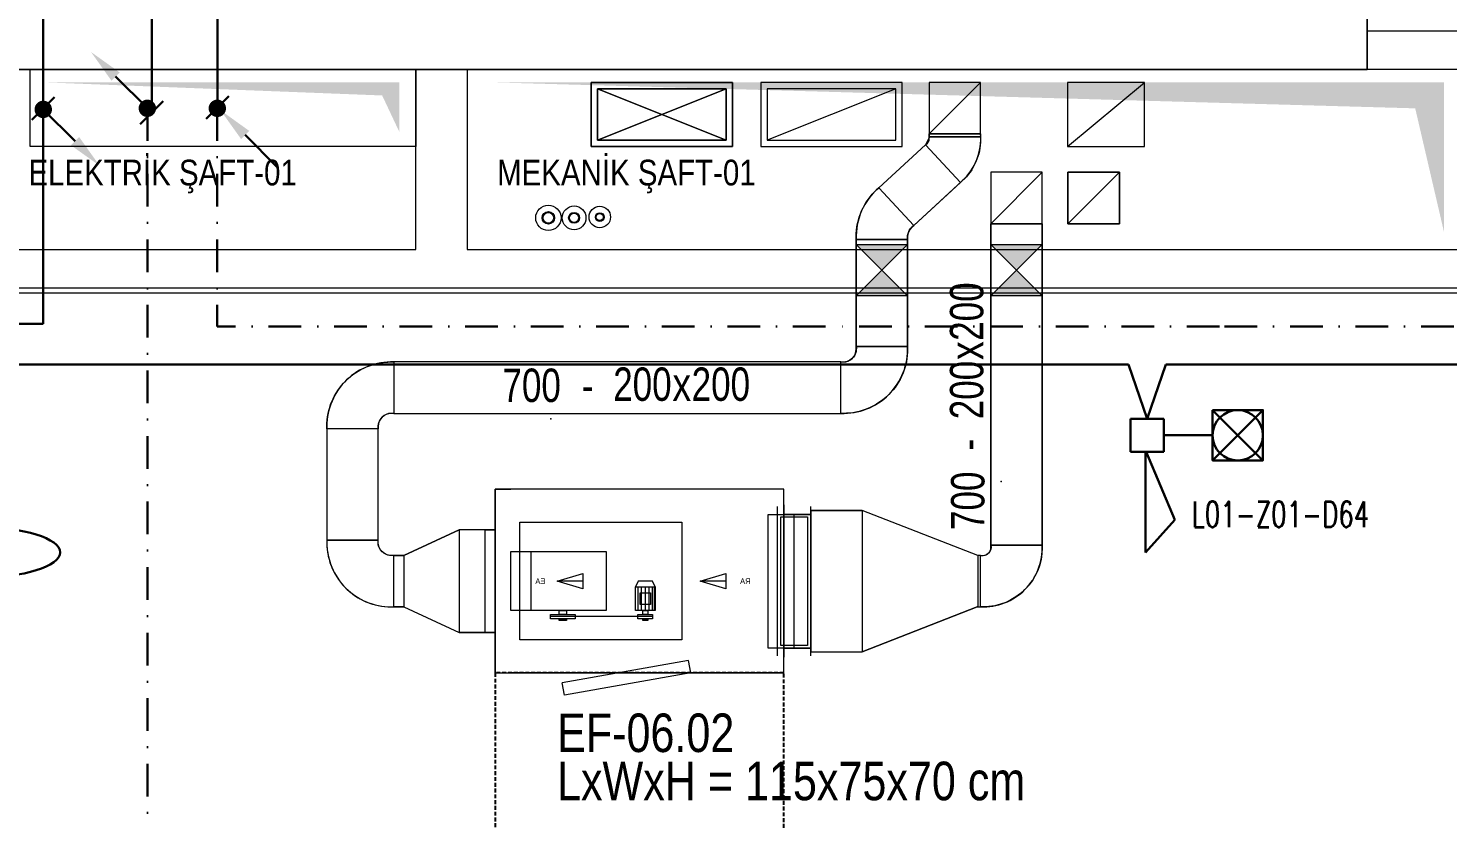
# Model space of a CAD drawing. Extents: x -3709 to 34975, y -230 to 8245.
# Drawn here: x 9875 to 10427, y 3251 to 3559 of the extents above; entities that cross this region are included whole.
import ezdxf
from ezdxf.enums import TextEntityAlignment as Align

# ---------------------------------------------------------------- set-up
doc = ezdxf.new("R2010")
doc.units = 0
doc.linetypes.add('DASHDOT', pattern=[25.4, 12.7, -6.35, 0, -6.35])
doc.linetypes.add('DASHED', pattern=[0.75, 0.5, -0.25])
doc.layers.get('0').update_dxf_attribs({"color": 9, "lineweight": 9})
for name, color, linetype, lineweight in [('00', 9, 'Continuous', 9), ('01', 9, 'Continuous', 9), ('06D', 9, 'Continuous', 9), ('09D', 9, 'Continuous', 9), ('14', 9, 'Continuous', 9), ('21', 9, 'Continuous', 9), ('E-AŞAĞIDAN GELEN HAT', 7, 'Continuous', 30), ('E-DEDEKTÖR NUMARALARI', 20, 'Continuous', 30), ('E-KABLO', 7, 'Continuous', 30), ('E-YANGIN İHBAR KORNASI+FLAŞÖR', 7, 'Continuous', 30), ('E-YUKARI ÇIKAN HAT', 7, 'Continuous', 30)]:
    doc.layers.add(name, color=color, linetype=linetype, lineweight=lineweight)
doc.styles.add('DEBI-BLOCK', font='arial.ttf', dxfattribs={"width": 0.8})
doc.styles.add('E-YAZI', font='txttw.shx')
doc.styles.add('LUCIDASANS', font='arial.ttf', dxfattribs={"width": 0.8})
doc.styles.add('MuuM_TEXT-STANDART', font='ARIALN.TTF')

# ---------------------------------------------------------------- blocks, each defined once
blk = doc.blocks.new('DEBI001')
at = {"extrusion": (-1, 0, 2e-16)}
blk.add_point((0, 0), dxfattribs=at)
at = {"style": 'DEBI-BLOCK', "width": 0.75, "flags": 8}
for tag, p in [('DEBI', (0.3, 0.2)), ('-', (1.277, 0.2))]:
    blk.add_attdef(tag, text='', height=1, dxfattribs=at).set_placement(p, align=Align.BOTTOM_RIGHT)
blk.add_attdef('KESITX', text='', height=1, dxfattribs=at).set_placement((3.614, 1.533), align=Align.TOP_RIGHT)
at = {"style": 'DEBI-BLOCK', "width": 0.8, "flags": 8}
blk.add_attdef('X', text='', height=1, dxfattribs=at).set_placement((3.918, 1.533), align=Align.TOP_CENTER)
at = {"style": 'DEBI-BLOCK', "width": 0.75, "flags": 8}
blk.add_attdef('KESITY', text='', height=1, dxfattribs=at).set_placement((4.213, 1.533), align=Align.TOP_LEFT)
at = {"style": 'DEBI-BLOCK', "width": 0.75, "flags": 9}
blk.add_attdef('ID', text='', height=0.3, dxfattribs=at).set_placement((0, 0), align=Align.MIDDLE)
blk = doc.blocks.new('p-1.mekanik_cihaz')
h = blk.add_hatch(color=256)
h.paths.add_polyline_path([(2801.31, -378.04), (2811.31, -388.04), (2821.31, -378.04)])
h.paths.add_polyline_path([(2821.3, -398.04), (2811.31, -388.04), (2801.3, -398.04)])
h = blk.add_hatch(color=256)
h.paths.add_polyline_path([(2853.69, -378.04), (2863.69, -388.04), (2873.69, -378.04)])
h.paths.add_polyline_path([(2873.68, -398.04), (2863.69, -388.04), (2853.68, -398.04)])
for p, q in [((2750.69, -317.5), (2700.69, -337.5)), ((2700.69, -317.5), (2750.69, -337.5)), ((2816.69, -317.5), (2766.69, -337.5)), ((2829.69, -335), (2849.69, -315)), ((2883.49, -339.99), (2913.49, -314.99)), ((2853.69, -370), (2873.69, -350)), ((2883.69, -370), (2903.69, -350)), ((2801.3, -398.04), (2821.31, -378.04)), ((2821.3, -398.04), (2801.31, -378.04)), ((2853.68, -398.04), (2873.69, -378.04)), ((2873.68, -398.04), (2853.69, -378.04)), ((2660.94, -473.25), (2667.04, -473.25)), ((2660.94, -544.75), (2660.94, -473.25)), ((2737.04, -473.25), (2667.04, -473.25)), ((2767.04, -473.25), (2737.04, -473.25)), ((2773.14, -473.25), (2767.04, -473.25)), ((2773.14, -544.75), (2773.14, -473.25)), ((2770.64, -538.05), (2770.64, -480.05)), ((2783.64, -538.05), (2783.64, -480.05)), ((2777.14, -535.05), (2777.14, -483.05)), ((2783.64, -481.55), (2803.64, -481.55)), ((2803.64, -481.55), (2803.64, -536.55)), ((2848.63, -499.05), (2803.64, -481.55)), ((2625.33, -499.05), (2646.94, -489.05)), ((2656.94, -489.05), (2646.94, -489.05)), ((2646.94, -489.05), (2646.94, -529.05)), ((2656.94, -529.05), (2656.94, -489.05)), ((2674.84, -520.45), (2674.84, -497.55)), ((2716.54, -520.45), (2716.54, -511.25)), ((2717.84, -520.45), (2717.84, -511.25)), ((2719.34, -520.45), (2719.34, -511.25)), ((2720.74, -520.45), (2720.74, -511.25)), ((2722.04, -520.45), (2722.04, -511.25)), ((2722.84, -520.45), (2722.84, -511.25)), ((2723.14, -520.45), (2723.14, -511.25)), ((2625.33, -519.05), (2646.94, -529.05)), ((2721.84, -522.85), (2682.64, -522.85)), ((2848.37, -519.05), (2803.64, -536.55)), ((2656.94, -529.05), (2646.94, -529.05)), ((2736.14, -539.85), (2686.94, -548.55)), ((2737.04, -544.75), (2736.14, -539.85)), ((2783.64, -536.55), (2803.64, -536.55)), ((2660.94, -544.75), (2667.04, -544.75)), ((2737.04, -544.75), (2667.04, -544.75)), ((2737.04, -544.75), (2687.84, -553.45)), ((2767.04, -544.75), (2737.04, -544.75)), ((2773.14, -544.75), (2767.04, -544.75)), ((2687.84, -553.45), (2686.94, -548.55))]:
    blk.add_line(p, q)
for points in [[(2698.19, -340), (2753.19, -340), (2753.19, -315), (2698.19, -315)], [(2700.69, -337.5), (2750.69, -337.5), (2750.69, -317.5), (2700.69, -317.5)], [(2764.19, -340), (2819.19, -340), (2819.19, -315), (2764.19, -315)], [(2766.69, -337.5), (2816.69, -337.5), (2816.69, -317.5), (2766.69, -317.5)], [(2849.69, -315), (2829.69, -315), (2829.69, -335), (2849.69, -335)], [(2913.49, -314.99), (2883.49, -314.99), (2883.49, -339.99), (2913.49, -339.99)], [(2829.69, -336.13), (2829.69, -335), (2849.69, -335), (2849.69, -336.13)], [(2823.67, -370.71), (2841.84, -354), (2828.31, -339.28), (2810.13, -355.98)], [(2873.69, -350), (2853.69, -350), (2853.69, -370), (2873.69, -370)], [(2903.69, -370), (2903.69, -350), (2883.69, -350), (2883.69, -370)], [(2853.69, -495.05), (2853.69, -370), (2873.69, -370), (2873.69, -495.05)], [(2821.3, -398.04), (2801.3, -398.04), (2801.31, -378.04), (2821.31, -378.04)], [(2801.31, -417.78), (2801.31, -376.07), (2821.31, -376.07), (2821.31, -417.78)], [(2873.68, -398.04), (2853.68, -398.04), (2853.69, -378.04), (2873.69, -378.04)], [(2621.43, -443.78), (2795.31, -443.78), (2795.31, -423.78), (2621.43, -423.78)], [(2615.43, -493.05), (2615.43, -449.78), (2595.43, -449.78), (2595.43, -493.05)], [(2660.94, -538.65), (2660.94, -538.65), (2660.94, -479.35), (2660.94, -479.35), (2660.94, -538.65)], [(2773.14, -538.65), (2773.14, -538.65), (2773.14, -479.35), (2773.14, -479.35), (2773.14, -538.65)], [(2773.14, -535.05), (2767.04, -535.05), (2767.04, -483.05), (2773.14, -483.05), (2773.14, -535.05)], [(2783.64, -535.05), (2770.64, -535.05), (2770.64, -483.05), (2783.64, -483.05), (2783.64, -535.05)], [(2782.34, -534.05), (2771.94, -534.05), (2771.94, -484.05), (2782.34, -484.05), (2782.34, -534.05)], [(2660.94, -529.05), (2656.94, -529.05), (2656.94, -489.05), (2660.94, -489.05), (2660.94, -529.05)], [(2733.54, -531.85), (2670.54, -531.85), (2670.54, -486.05), (2733.54, -486.05), (2733.54, -531.85)], [(2621.43, -499.05), (2625.33, -499.05), (2625.33, -519.05), (2621.43, -519.05)], [(2704.04, -520.45), (2667.04, -520.45), (2667.04, -497.55), (2704.04, -497.55), (2704.04, -520.45)], [(2849.69, -499.05), (2848.63, -499.05), (2848.63, -519.05), (2849.69, -519.05)], [(2723.14, -520.45), (2715.44, -520.45), (2715.44, -511.25), (2723.14, -511.25), (2723.14, -520.45)], [(2721.24, -518.15), (2717.34, -518.15), (2717.34, -513.55), (2721.24, -513.55), (2721.24, -518.15)], [(2692.04, -523.65), (2682.44, -523.65), (2682.44, -522.05), (2692.04, -522.05), (2692.04, -523.65)], [(2688.64, -522.05), (2685.74, -522.05), (2685.74, -520.45), (2688.64, -520.45), (2688.64, -522.05)], [(2688.64, -524.35), (2685.74, -524.35), (2685.74, -523.65), (2688.64, -523.65), (2688.64, -524.35)], [(2722.14, -523.65), (2716.34, -523.65), (2716.34, -522.05), (2722.14, -522.05), (2722.14, -523.65)], [(2720.24, -522.05), (2718.34, -522.05), (2718.34, -520.45), (2720.24, -520.45), (2720.24, -522.05)], [(2720.24, -524.35), (2718.34, -524.35), (2718.34, -523.65), (2720.24, -523.65), (2720.24, -524.35)]]:
    blk.add_lwpolyline(points, close=True)
at = {"color": 6}
blk.add_lwpolyline([(2660.94, -473.25), (2660.94, -489.05), (2646.94, -489.05), (2625.33, -499.05), (2620.93, -499.05, -0.489461), (2615.43, -493.05), (2615.43, -449.78, -0.511845), (2621.43, -443.78), (2795.31, -443.78, 0.436744), (2821.31, -417.78), (2821.31, -376.07, -0.281612), (2823.67, -370.71), (2842.58, -353.33, 0.230473), (2849.69, -335), (2829.69, -335), (2829.69, -336.63), (2828.31, -339.28), (2810.13, -355.98, 0.229018), (2801.31, -376.07), (2801.31, -417.78, -0.511845), (2795.31, -423.78), (2621.43, -423.78, 0.425433), (2595.43, -448.78), (2595.43, -493.05, 0.425433), (2620.43, -519.05), (2625.33, -519.05), (2646.94, -529.05), (2660.94, -529.05), (2660.94, -544.75), (2773.14, -544.75), (2773.14, -535.05), (2783.64, -535.05), (2783.64, -536.55), (2803.64, -536.55), (2848.37, -519.05), (2849.69, -519.05, 0.438621), (2873.69, -495.05), (2873.69, -370), (2853.69, -370), (2853.69, -495.05, -0.56066), (2849.69, -499.05), (2848.63, -499.05), (2803.64, -481.55), (2783.64, -481.55), (2783.64, -483.05), (2773.14, -483.05), (2773.14, -473.25)], format="xyb", close=True, dxfattribs=at)
for points in [[(2828.31, -339.28), (2829.05, -338.6, 0.20988), (2829.69, -337.13), (2829.69, -336.13), (2849.69, -336.13), (2849.69, -337.13, -0.20988), (2842.58, -353.33), (2841.84, -354)], [(2823.67, -370.71), (2822.93, -371.39, 0.20988), (2821.31, -375.07), (2821.31, -376.07), (2801.31, -376.07), (2801.31, -375.07, -0.20988), (2809.4, -356.66), (2810.13, -355.98)], [(2795.31, -423.78), (2796.31, -423.78, 0.414214), (2801.31, -418.78), (2801.31, -417.78), (2821.31, -417.78), (2821.31, -418.78, -0.414214), (2796.31, -443.78), (2795.31, -443.78)], [(2621.43, -443.78), (2620.43, -443.78, 0.414214), (2615.43, -448.78), (2615.43, -449.78), (2595.43, -449.78), (2595.43, -448.78, -0.414214), (2620.43, -423.78), (2621.43, -423.78)], [(2621.43, -499.05), (2620.43, -499.05, -0.414214), (2615.43, -494.05), (2615.43, -493.05), (2595.43, -493.05), (2595.43, -494.05, 0.414214), (2620.43, -519.05), (2621.43, -519.05)], [(2849.69, -499.05), (2850.69, -499.05, 0.414214), (2853.69, -496.05), (2853.69, -495.05), (2873.69, -495.05), (2873.69, -496.05, -0.414214), (2850.69, -519.05), (2849.69, -519.05)]]:
    blk.add_lwpolyline(points, format="xyb", close=True)
for points in [[(2694.94, -509.05), (2684.94, -509.05), (2694.94, -506.05), (2694.94, -512.05), (2684.94, -509.05)], [(2750.64, -509.05), (2740.64, -509.05), (2750.64, -506.05), (2750.64, -512.05), (2740.64, -509.05)], [(2723.14, -511.25), (2722.14, -509.05), (2716.44, -509.05), (2715.44, -511.25)]]:
    blk.add_lwpolyline(points)
at = {"linetype": 'DASHED', "lineweight": -3, "ltscale": 3}
blk.add_lwpolyline([(2773.14, -544.75), (2660.94, -544.75), (2660.94, -616.25), (2773.14, -616.25)], close=True, dxfattribs=at)
at = {"linetype": 'Continuous', "ltscale": 20}
for centre, radius in [((2681.58, -367.71), 4.92), ((2691.58, -367.71), 4.62), ((2701.58, -367.39), 4.18)]:
    blk.add_circle(centre, radius, dxfattribs=at)
at = {"ltscale": 0.5}
for centre, radius in [((2681.58, -367.71), 2.42), ((2681.58, -367.71), 2.09), ((2691.58, -367.71), 2.12), ((2691.58, -367.71), 1.79), ((2701.58, -367.39), 1.69), ((2701.58, -367.39), 1.36)]:
    blk.add_circle(centre, radius, dxfattribs=at)
ref = blk.add_blockref('DEBI001', (2857.69, -470.31), dxfattribs=dict(xscale=13, yscale=13, zscale=13, rotation=90))
ref.add_attrib('-', '-', dxfattribs={"height": 13, "rotation": 90, "style": 'DEBI-BLOCK', "width": 0.75, "flags": 8}).set_placement((2855.09, -453.71), align=Align.BOTTOM_RIGHT)
ref.add_attrib('KESITY', '200', dxfattribs={"height": 13, "rotation": 90, "style": 'DEBI-BLOCK', "width": 0.75, "flags": 8}).set_placement((2837.76, -415.54), align=Align.TOP_LEFT)
ref.add_attrib('X', 'x', dxfattribs={"height": 13, "rotation": 90, "style": 'DEBI-BLOCK', "width": 0.8, "flags": 8}).set_placement((2837.76, -419.37), align=Align.TOP_CENTER)
ref.add_attrib('DEBI', '700', dxfattribs={"height": 13, "rotation": 90, "style": 'DEBI-BLOCK', "width": 0.75, "flags": 8}).set_placement((2855.09, -466.41), align=Align.BOTTOM_RIGHT)
ref.add_attrib('KESITX', '200', dxfattribs={"height": 13, "rotation": 90, "style": 'DEBI-BLOCK', "width": 0.75, "flags": 8}).set_placement((2837.76, -423.33), align=Align.TOP_RIGHT)
ref = blk.add_blockref('DEBI001', (2682.54, -445.85), dxfattribs=dict(xscale=13, yscale=13, zscale=13))
ref.add_attrib('-', '-', dxfattribs={"height": 13, "style": 'DEBI-BLOCK', "width": 0.75, "flags": 8}).set_placement((2699.14, -443.25), align=Align.BOTTOM_RIGHT)
ref.add_attrib('KESITY', '200', dxfattribs={"height": 13, "style": 'DEBI-BLOCK', "width": 0.75, "flags": 8}).set_placement((2737.31, -425.91), align=Align.TOP_LEFT)
ref.add_attrib('X', 'x', dxfattribs={"height": 13, "style": 'DEBI-BLOCK', "width": 0.8, "flags": 8}).set_placement((2733.47, -425.91), align=Align.TOP_CENTER)
ref.add_attrib('DEBI', '700', dxfattribs={"height": 13, "style": 'DEBI-BLOCK', "width": 0.75, "flags": 8}).set_placement((2686.44, -443.25), align=Align.BOTTOM_RIGHT)
ref.add_attrib('KESITX', '200', dxfattribs={"height": 13, "style": 'DEBI-BLOCK', "width": 0.75, "flags": 8}).set_placement((2729.52, -425.91), align=Align.TOP_RIGHT)
at = {"text_generation_flag": 4}
for s, p in [('EA', (2680.44, -510.15)), ('RA', (2760.24, -510.15))]:
    blk.add_text(s, height=2.2, rotation=180, dxfattribs=at).set_placement(p)
at = {"style": 'LUCIDASANS', "width": 0.8}
for s, p in [('EF-06.02', (2684.96, -575.53)), ('LxWxH = 115x75x70 cm', (2684.94, -594.27))]:
    blk.add_text(s, height=15, rotation=360, dxfattribs=at).set_placement(p)
blk = doc.blocks.new('100_YANGIN İHBAR KORNASI+FLAŞÖR 085')
at = {"layer": 'E-YANGIN İHBAR KORNASI+FLAŞÖR', "color": 4}
for p, q in [((0.559, 5.318), (0.559, 1.402)), ((1.694, 4.042), (0.559, 5.318)), ((0.583, 1.402), (1.694, 4.042)), ((3.167, 1.737), (5.125, -0.221)), ((-0.023, 1.402), (-0.023, 0.114)), ((1.266, 1.402), (-0.023, 1.402)), ((1.266, 0.114), (1.266, 1.402)), ((1.266, 0.758), (3.167, 0.758)), ((-0.023, 0.114), (1.266, 0.114))]:
    blk.add_line(p, q, dxfattribs=at)
blk.add_lwpolyline([(3.167, -0.221), (3.167, 1.737), (5.125, 1.737), (5.125, -0.221)], close=True, dxfattribs=at)
blk.add_lwpolyline([(5.125, 1.737), (3.167, -0.221)], dxfattribs=at)
blk.add_circle((4.146, 0.758), 0.979, dxfattribs=at)
blk = doc.blocks.new('100_YUKARI ÇIKAN HAT')
at = {"layer": 'E-YUKARI ÇIKAN HAT', "color": 3, "linetype": 'Continuous'}
blk.add_line((2.47, 2.47), (0, 0), dxfattribs=at)
at = {"layer": 'E-YUKARI ÇIKAN HAT', "color": 4, "linetype": 'Continuous', "const_width": 0.675}
blk.add_lwpolyline([(-0.34, 0, 1), (0.34, 0, 1)], format="xyb", close=True, dxfattribs=at)
at = {"layer": 'E-YUKARI ÇIKAN HAT', "color": 3, "linetype": 'Continuous'}
blk.add_solid([(2.15, 2.79), (2.79, 2.15), (4.38, 4.38)], dxfattribs=at)
blk = doc.blocks.new('100_AŞAĞIDAN GELEN HAT')
at = {"layer": 'E-AŞAĞIDAN GELEN HAT', "color": 3, "linetype": 'Continuous'}
blk.add_line((-2.07, -2.17), (-4.55, -4.64), dxfattribs=at)
at = {"layer": 'E-AŞAĞIDAN GELEN HAT', "color": 4, "linetype": 'Continuous', "const_width": 0.675}
blk.add_lwpolyline([(-0.34, 0, 1), (0.34, 0, 1)], format="xyb", close=True, dxfattribs=at)
at = {"layer": 'E-AŞAĞIDAN GELEN HAT', "color": 3, "linetype": 'Continuous'}
blk.add_solid([(-2.39, -1.85), (-1.76, -2.49), (-0.16, -0.26)], dxfattribs=at)

msp = doc.modelspace()

# ---------------------------------------------------------------- linework, layer by layer
at = {"layer": '00'}
for points in [[(10430.84, 3542.5), (10395.84, 3542.5), (10395.84, 3557.5), (10397.84, 3557.5), (10397.84, 3557.5), (10397.84, 3557.5), (10397.84, 3557.5), (10530.84, 3557.5)], [(10445.84, 3457.5), (9815.84, 3457.5), (9815.84, 3337.5), (9815.84, 3337.5), (9815.84, 3322.5), (9815.84, 3322.5), (9815.84, 3192.5), (9795.84, 3192.5), (9795.84, 3542.5), (9815.84, 3542.5), (9815.84, 3472.5), (10025.84, 3472.5), (10025.84, 3542.5), (10045.84, 3542.5), (10045.84, 3472.5), (10430.84, 3472.5)]]:
    msp.add_lwpolyline(points, dxfattribs=at)
at = {"layer": '01'}
for points in [[(10395.84, 3852.5), (9845.84, 3852.5), (9845.84, 3582.5), (10395.84, 3582.5), (10395.84, 3542.5), (9795.84, 3542.5), (9795.84, 3892.5), (10395.84, 3892.5)], [(10395.84, 3892.5), (9795.84, 3892.5), (9795.84, 3542.5), (10395.84, 3542.5), (10395.84, 3582.5), (9845.84, 3582.5), (9845.84, 3852.5), (10395.84, 3852.5)]]:
    msp.add_lwpolyline(points, close=True, dxfattribs=at)
at = {"layer": '06D'}
for points in [[(9875.84, 3542.5), (10025.84, 3542.5), (10025.84, 3512.5), (9875.84, 3512.5), (9875.84, 3542.5)], [(10096.53, 3515), (10146.53, 3535)], [(10146.53, 3515), (10096.53, 3535)], [(10212.53, 3535), (10162.53, 3515)], [(10245.53, 3537.5), (10225.53, 3517.5)], [(10279.33, 3512.51), (10309.33, 3537.51)], [(10249.53, 3482.5), (10269.53, 3502.5)], [(10279.53, 3482.5), (10299.53, 3502.5)]]:
    msp.add_lwpolyline(points, dxfattribs=at)
for points in [[(10149.03, 3512.5), (10094.03, 3512.5), (10094.03, 3537.5), (10149.03, 3537.5)], [(10096.53, 3535), (10146.53, 3535), (10146.53, 3515), (10096.53, 3515)], [(10160.03, 3512.5), (10215.03, 3512.5), (10215.03, 3537.5), (10160.03, 3537.5)], [(10212.53, 3535), (10162.53, 3535), (10162.53, 3515), (10212.53, 3515)], [(10225.53, 3517.5), (10245.53, 3517.5), (10245.53, 3537.5), (10225.53, 3537.5)], [(10279.33, 3512.51), (10309.33, 3512.51), (10309.33, 3537.51), (10279.33, 3537.51)], [(10269.53, 3502.5), (10249.53, 3502.5), (10249.53, 3482.5), (10269.53, 3482.5)], [(10279.53, 3502.5), (10299.53, 3502.5), (10299.53, 3482.5), (10279.53, 3482.5)]]:
    msp.add_lwpolyline(points, close=True, dxfattribs=at)
at = {"layer": '09D'}
for points in [[(10019.48, 3518.16), (10019.48, 3537.5), (10012.77, 3532.4), (9881.64, 3537.5)], [(10425.84, 3479.05), (10425.84, 3537.5), (10414.59, 3527.39), (10055.84, 3537.5)]]:
    msp.add_solid(points, dxfattribs=at)
at = {"layer": '14'}
msp.add_lwpolyline([(10447.84, 3455.5), (9817.84, 3455.5), (9817.84, 3194.5), (9877.84, 3194.5), (9877.84, 3110.5), (9817.84, 3110.5), (9817.84, 2494.5)], dxfattribs=at)
at = {"layer": 'E-DEDEKTÖR NUMARALARI', "color": 1}
msp.add_ellipse((9855.71, 3354.64), major_axis=(31.81, 0), ratio=0.309256, dxfattribs=at)
at = {"layer": 'E-KABLO'}
for p, q in [((9885.37, 3531.75), (9876.53, 3522.91)), ((9927.54, 3530.13), (9918.7, 3521.29)), ((9953.11, 3532.18), (9944.27, 3523.34))]:
    msp.add_line(p, q, dxfattribs=at)
at = {"layer": 'E-KABLO', "color": 5, "linetype": 'Continuous'}
for p, q in [((9880.97, 3443.54), (9880.97, 3525.68)), ((9880.97, 3443.54), (9845.44, 3443.54)), ((10303.04, 3427.68), (9867.38, 3427.68)), ((10310.32, 3406.64), (10303.04, 3427.68)), ((10310.32, 3406.64), (10317.6, 3427.68)), ((10494.59, 3427.68), (10317.6, 3427.68))]:
    msp.add_line(p, q, dxfattribs=at)
at = {"layer": 'E-KABLO', "color": 4, "linetype": 'DASHDOT'}
msp.add_line((9921.43, 3527.4), (9921.43, 3243.36), dxfattribs=at)
at = {"layer": 'E-KABLO', "color": 6, "linetype": 'DASHDOT'}
for p, q in [((9948.65, 3527.4), (9948.65, 3442.47)), ((10185.26, 3442.47), (9948.65, 3442.47)), ((10338.5, 3442.47), (10186.58, 3442.47)), ((10340.42, 3442.47), (10457.44, 3442.47))]:
    msp.add_line(p, q, dxfattribs=at)
at = {"layer": 'E-KABLO'}
for points in [[(9923.12, 3525.71), (9923.12, 3704.5)], [(9948.69, 3527.76), (9948.69, 3687.79)], [(9880.95, 3527.33), (9880.95, 3664.88)]]:
    msp.add_lwpolyline(points, dxfattribs=at)

# ---------------------------------------------------------------- block references
at = {"layer": '06D'}
msp.add_blockref('p-1.mekanik_cihaz', (7395.84, 3852.5), dxfattribs=at)
at = {"layer": 'E-AŞAĞIDAN GELEN HAT', "xscale": 5, "yscale": 5, "zscale": 5, "rotation": 90}
msp.add_blockref('100_AŞAĞIDAN GELEN HAT', (9948.65, 3527.4), dxfattribs=at)
at = {"layer": 'E-YANGIN İHBAR KORNASI+FLAŞÖR', "xscale": -10, "yscale": 10, "zscale": 10, "rotation": 180}
msp.add_blockref('100_YANGIN İHBAR KORNASI+FLAŞÖR 085', (10304.1, 3407.77), dxfattribs=at)
at = {"layer": 'E-YUKARI ÇIKAN HAT', "xscale": 5, "yscale": 5, "zscale": 5}
for p, rotation in [((9921.43, 3527.4), 90), ((9880.95, 3526.98), 270)]:
    msp.add_blockref('100_YUKARI ÇIKAN HAT', p, dxfattribs=dict(at, rotation=rotation))

# ---------------------------------------------------------------- texts
at = {"layer": '21', "style": 'MuuM_TEXT-STANDART'}
for s, p in [('ELEKTRİK ŞAFT-01', (9875.18, 3497.41)), ('MEKANİK ŞAFT-01', (10057.49, 3497.41))]:
    msp.add_text(s, height=10, dxfattribs=at).set_placement(p)
at = {"layer": 'E-DEDEKTÖR NUMARALARI', "style": 'E-YAZI', "width": 0.7}
msp.add_text('L01-Z01-D64', height=10, dxfattribs=at).set_placement((10327.66, 3364.5))

doc.saveas('drawing.dxf')
